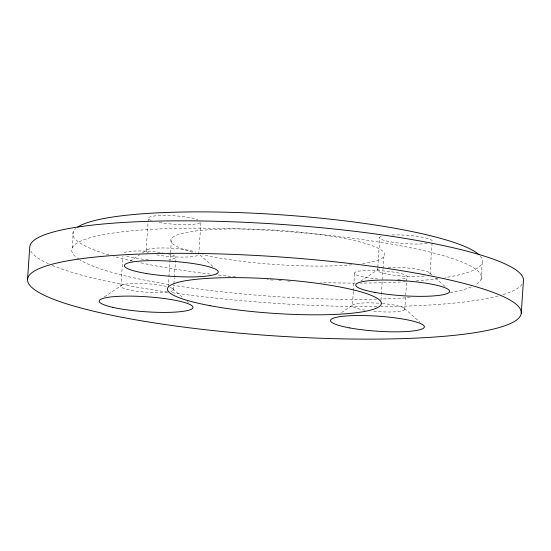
<?xml version="1.0" encoding="UTF-8"?>
<svg xmlns="http://www.w3.org/2000/svg" width="551" height="551" viewBox="0 0 551 551"><rect width="100%" height="100%" fill="white"/><g stroke="black" fill="none" stroke-linecap="round" stroke-linejoin="round"><path stroke-width="0.41" stroke-dasharray="2.75 2.07" d="M72.14 248.026L73.249 231.778M120.862 286.231L122.901 256.305M146.111 250.629L148.329 218.134M168.22 287.078L168.861 277.676M168.916 276.816L171.54 238.342M173.524 289.798L173.875 284.674M173.93 283.813L174.343 277.828M174.398 276.974L175.741 257.31M198.746 254.438L200.957 221.943A26.393 4.222 3.9 0 1 186.08 224.608A26.393 4.222 3.9 0 1 159.019 222.411M353.329 291.562L352.392 305.24L340.573 313.209M353.384 290.708L354.61 272.752M377.745 268.048L377.628 269.756L360.939 281.003M377.807 267.194L379.846 237.267M380.92 300.254L381.264 295.122M381.326 294.268L383.014 269.473M383.076 268.619L383.889 256.649M404.751 309.634L406.61 282.277M406.672 281.416L406.962 277.146M481.078 279.453L482.187 263.213M129.953 261.257L139.651 254.734M142.42 252.875L147.262 249.617M104.373 296.906L121.819 285.204M429.828 273.034L431.75 274.749M435.6 278.165L445.208 286.713M404.592 308.519L419.972 322.197M199.992 254.975L213.891 267.331M172.683 288.648L183.345 298.132M187.106 301.487L188.359 302.602M522.134 284.171A247.427 39.562 3.9 0 1 502.67 294.689M498.042 295.977A247.427 39.562 3.9 0 1 381.134 306.604M376.836 306.631A247.427 39.562 3.9 0 1 170.755 292.526M167.421 292.051A247.427 39.562 3.9 0 1 52.125 265.327M48.481 263.736A247.427 39.562 3.9 0 1 30.443 250.374M79.144 259.404A205.365 32.833 3.9 0 1 274.171 230.669A205.365 32.833 3.9 0 1 475.32 284.963M471.346 286.913A205.365 32.833 3.9 0 1 450.298 292.733M410.171 297.568A205.365 32.833 3.9 0 1 380.961 298.993M376.67 299.103A205.365 32.833 3.9 0 1 173.221 285.287M168.971 284.591A205.365 32.833 3.9 0 1 79.923 259.9M480.3 256.015A205.365 32.833 3.9 0 1 444.905 277.621M438.024 278.641A205.365 32.833 3.9 0 1 415.302 281.017M405.488 281.706A205.365 32.833 3.9 0 1 360.375 283.097M355.299 283.104A205.365 32.833 3.9 0 1 320.744 282.525M290.15 281.168A205.365 32.833 3.9 0 1 287.581 281.017M281.568 280.652A205.365 32.833 3.9 0 1 277.284 280.376M273 280.08A205.365 32.833 3.9 0 1 266.994 279.646M235.532 276.898A205.365 32.833 3.9 0 1 216.102 274.791M210.2 274.081A205.365 32.833 3.9 0 1 138.7 262.434M132.743 261.119A205.365 32.833 3.9 0 1 113.706 256.325M108.953 254.948A205.365 32.833 3.9 0 1 75.756 228.52M192.457 252.206A107.218 17.143 3.9 0 1 206.432 229.946A107.218 17.143 3.9 0 1 351.469 239.947A107.218 17.143 3.9 0 1 360.898 263.826M351.813 264.811A107.218 17.143 3.9 0 1 202.713 254.762M168.186 253.811A26.393 4.222 3.9 0 1 168.82 259.673M148.329 259.679A26.393 4.222 3.9 0 1 124.994 255.492M124.03 252.709A26.393 4.222 3.9 0 1 162.765 252.771M377.931 278.964A26.393 4.222 3.9 0 1 356.242 271.788A26.393 4.222 3.9 0 1 396.348 272.566A26.393 4.222 3.9 0 1 397.278 279.343M427.266 243.377A26.393 4.222 3.9 0 1 393.366 242.33A26.393 4.222 3.9 0 1 381.478 236.303M391.933 234.953A26.393 4.222 3.9 0 1 419.952 236.799A26.393 4.222 3.9 0 1 432.198 241.662L429.987 274.15A26.393 4.222 3.9 0 0 416.887 269.15A26.393 4.222 3.9 0 0 388.09 267.517M151.367 220.476A26.393 4.222 3.9 0 1 162.331 215.482A26.393 4.222 3.9 0 1 197.919 219.608M170.107 287.457A26.393 4.222 3.9 0 1 170.707 291.479M167.511 292.058A26.393 4.222 3.9 0 1 128.741 289.805A26.393 4.222 3.9 0 1 130.091 283.662A26.393 4.222 3.9 0 1 168.634 286.981M382.277 303.498A26.393 4.222 3.9 0 1 404.427 309.958A26.393 4.222 3.9 0 1 372.324 311.129M365.161 310.185A26.393 4.222 3.9 0 1 353.584 304.441A26.393 4.222 3.9 0 1 381.423 303.422M197.595 255.45A26.393 4.222 3.9 0 1 156.808 254.899M148.398 252.668A26.393 4.222 3.9 0 1 160.878 247.964A26.393 4.222 3.9 0 1 195.708 252.103M424.353 275.961A26.393 4.222 3.9 0 1 390.652 274.742A26.393 4.222 3.9 0 1 379.26 268.792"/><path stroke-width="0.83" d="M27.55 279.261L29.768 246.772A247.427 39.562 3.9 0 1 280.163 224.333A247.427 39.562 3.9 0 1 523.45 280.707L521.232 313.195A247.427 39.562 3.9 0 1 147.895 321.874A247.427 39.562 3.9 0 1 154.046 253.618A247.427 39.562 3.9 0 1 521.232 313.195M77.684 227.074A205.365 32.833 3.9 0 1 281.003 214.807A205.365 32.833 3.9 0 1 479.067 254.769M209.986 305.667A107.218 17.143 3.9 0 0 380.569 305.385A107.218 17.143 3.9 0 0 232.625 277.635A107.218 17.143 3.9 0 0 209.986 305.667M112.638 307.32A47.014 7.514 3.9 0 0 191.287 309.276A47.014 7.514 3.9 0 0 134.334 296.19A47.014 7.514 3.9 0 0 112.638 307.32M146.38 273.503A47.014 7.514 3.9 0 0 218.196 272.166A47.014 7.514 3.9 0 0 149.39 260.664A47.014 7.514 3.9 0 0 146.38 273.503M349.747 327.921A47.014 7.514 3.9 0 0 424.091 327.597A47.014 7.514 3.9 0 0 358.556 315.53A47.014 7.514 3.9 0 0 349.747 327.921M374.983 292.436A47.014 7.514 3.9 0 0 449.327 292.113A47.014 7.514 3.9 0 0 383.792 280.046A47.014 7.514 3.9 0 0 374.983 292.436"/></g></svg>
